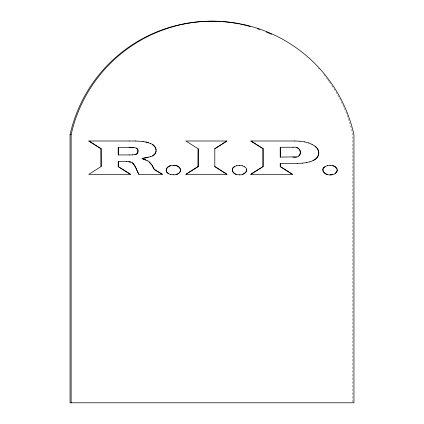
<?xml version="1.0" encoding="UTF-8"?>
<svg xmlns="http://www.w3.org/2000/svg" width="424" height="424" viewBox="0 0 424 424"><rect width="100%" height="100%" fill="white"/><g stroke="black" fill="none" stroke-linecap="round" stroke-linejoin="round"><path stroke-width="0.32" stroke-dasharray="2.12 1.59" d="M352.869 402.138L352.869 134.694A144.902 144.849 -90 0 0 342.555 104.463M318.307 68.264A144.902 144.849 -90 0 1 319.187 69.234M323.851 74.688A144.902 144.849 -90 0 1 325.065 76.203M326.263 77.74A144.902 144.849 -90 0 1 327.439 79.293M327.832 79.813A144.902 144.849 -90 0 1 328.982 81.392M329.363 81.927A144.902 144.849 -90 0 1 331.6 85.15M331.966 85.696A144.902 144.849 -90 0 1 342.274 103.875"/><path stroke-width="0.64" d="M156.154 151.024L155.327 153.398L152.613 155.698M337.329 170.072L336.773 171.821L335.098 173.363M134.901 154.659L136.623 153.981L137.662 152.841L137.89 150.165L136.989 148.57M132.489 154.887L135.018 154.659L136.74 153.981L137.774 152.841C138.447 151.156 138.123 148.734 136.199 148.066M234.424 166.786C230.168 168.89 233.014 174.015 236.815 174.45M325.023 166.786C320.767 168.89 323.613 174.015 327.408 174.45M298.756 156.059C301.793 153.673 300.34 147.886 296.259 147.563M214.692 148.76L226.893 141.001M198.167 166.531L185.829 174.317L227.01 174.317L214.809 166.531L214.809 148.76L227.01 141.001L185.829 141.001L198.167 148.76L198.167 166.531L185.945 174.317M250.87 141.001L263.097 148.686L263.097 166.531L250.759 174.317L292.523 174.317L280.211 166.531L280.211 163.357L297.378 163.357M250.87 174.317L263.097 166.531M88.881 141.001L101.103 148.787L101.103 166.579L88.764 174.317L130.528 174.317L118.19 166.579L118.19 161.528L126.405 161.528M313.013 160.601L315.509 159.09L317.29 157.32L318.355 155.295A7.637 7.637 0 0 0 317.035 148.209L314.937 146.169M150.578 156.631C158.163 155.417 157.585 145.278 150.605 143.582M176.034 174.444C184.207 172.563 179.861 164.751 173.337 165.36M242.109 174.444C244.288 173.692 247.372 171.937 246.593 169.181M170.734 165.715C166.929 166.15 164.093 171.264 168.349 173.379M236.815 165.715C228.457 167.475 232.909 175.552 239.528 174.805M327.408 165.715C317.136 168.439 326.263 177.232 332.824 174.444M309.896 161.804C313.363 160.728 317.104 158.915 318.472 155.295A7.637 7.637 0 0 0 317.152 148.209L315.053 146.169L312 144.367M150.695 156.631L142.395 158.433M306.229 162.668L310.008 161.804M148.209 157.415L141.876 158.549L146.211 160.034M173.337 174.805C182.739 175.287 182.945 164.994 173.453 165.36C166.823 164.613 162.387 172.679 170.734 174.45M239.412 174.805C243.763 175.695 250.224 169.817 244.5 166.802M330.01 174.805C339.55 175.229 339.518 164.91 330.01 165.36M236.698 165.715L239.528 165.36M327.296 165.715L330.126 165.36M302.021 163.187L306.345 162.668M292.899 157.108C302.99 159.239 302.747 145.676 293.042 147.25M296.588 156.848L280.211 157.108L280.211 147.25L293.159 147.25M297.266 163.357L302.132 163.187M129.097 154.935L132.606 154.887M129.124 141.001L135.335 140.975M70.055 134.694L71.131 134.694A144.902 144.849 -90 0 1 353.945 134.694L353.945 402.8L70.055 402.8L70.055 134.694A144.902 144.849 -90 0 1 220.57 21.486M129.235 141.001L88.764 141.001L101.103 148.787M294.913 141.001L250.759 141.001L263.097 148.686M198.167 148.76L198.056 166.531M129.214 154.935L118.19 154.935L118.19 147.25L133.65 147.451M101.103 166.579L100.992 148.787M152.152 165.604L154.278 169.483L162.472 174.317L138.738 174.317L135.866 168.031L133.295 163.675L132.288 162.737M294.802 141.001L299.927 141.208M129.145 147.25L133.534 147.451L136.316 148.066M126.294 161.528L130.905 162.063M135.224 140.975L143.148 141.489M170.623 174.45L173.453 174.805M239.412 165.36L242.226 165.72M299.81 141.208L304.464 141.839M143.031 141.489L148.469 142.66M128.79 161.661C135.235 161.931 136.178 169.923 138.849 174.317M304.347 141.839L308.524 142.893M145.835 141.966L150.716 143.582M142.379 158.762L147.95 160.977M308.412 142.893L312.117 144.367M332.708 165.72L335.098 166.802L337.191 169.181M242.109 165.72L244.616 166.802M154.278 169.483L162.355 174.317M118.19 166.579L130.417 174.317M280.211 166.531L292.412 174.317M214.692 166.531L226.893 174.317M147.838 160.977L149.402 162.053L151.962 165.053L154.394 169.483M152.571 144.722L155.317 147.419L156.154 149.985M149.29 162.053L151.85 165.053M280.322 147.25L280.322 157.108M280.322 163.357L280.322 166.531M262.981 148.686L262.981 166.531M118.307 147.25L118.307 154.935M118.307 161.528L118.307 166.579M71.131 134.694L71.131 402.8M221.879 21.576A144.902 144.849 -90 0 1 239.385 23.919M240.662 24.173A144.902 144.849 -90 0 1 243.201 24.719M243.832 24.862A144.902 144.849 -90 0 1 250.139 26.463M257.644 28.763A144.902 144.849 -90 0 1 259.504 29.404M266.24 31.959A144.902 144.849 -90 0 1 271.63 34.291"/></g></svg>
